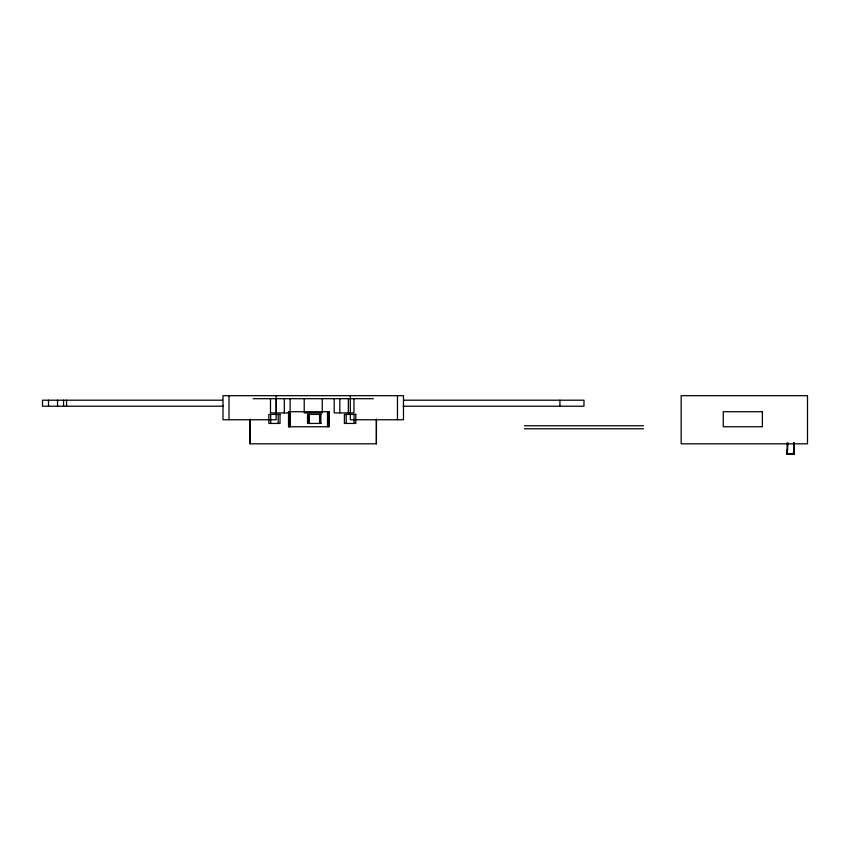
<?xml version="1.0" encoding="UTF-8"?>
<svg xmlns="http://www.w3.org/2000/svg" width="850" height="850" viewBox="0 0 850 850"><rect width="100%" height="100%" fill="white"/><g stroke="black" fill="none" stroke-linecap="round" stroke-linejoin="round"><path stroke-width="1.27" d="M250.07 419.751L250.081 443.817L376.391 443.817L376.412 419.751M788.003 442.935L787.132 454.314L794.357 454.314L793.889 442.691M787.546 449.034L787.132 454.314L794.357 454.314L793.879 442.733M787.472 451.743L787.132 454.314L792.668 454.038L787.132 454.314L787.132 442.808M788.736 453.996L787.132 454.314L792.753 453.996L788.736 453.996L792.423 453.454L794.357 454.314M253.13 398.692L373.352 398.692M222.509 400.201L42.5 400.201L42.5 406.215L223.465 406.215M403.973 400.201L583.982 400.201L583.982 406.215L403.017 406.215M321.056 414.407L307.519 414.407L307.519 423.438L321.056 423.438M524.418 425.765L643.546 425.765M524.418 428.783L643.546 428.783M793.804 454.304L787.132 454.314L792.423 453.454L793.804 454.304L793.539 451.733M559.916 400.201L559.916 406.215M397.471 395.686L397.471 419.751M376.401 419.103L376.401 443.817M353.961 398.692L353.961 412.919L334.209 412.919L334.209 398.692M354.014 414.407L354.014 423.438M350.328 395.686L350.328 419.751L403.484 419.751L403.484 395.686L222.998 395.686L222.998 419.751L276.154 419.751L276.154 395.686M348.351 398.692L348.351 412.919M346.173 414.407L346.173 423.438M339.819 398.692L339.819 412.919M328.844 411.708L328.844 426.753M327.505 411.708L327.505 426.753M322.267 398.692L322.267 412.919L304.215 412.919L304.215 398.692M320.864 414.407L320.864 423.438M319.685 414.407L319.685 423.438M319.568 414.407L319.568 423.438M309.017 414.407L309.017 423.438M308.826 414.407L308.826 423.438M307.647 414.407L307.647 423.438M290.116 398.692L290.116 412.919L270.491 412.919L270.491 398.692M289.935 411.708L289.935 426.753M289.808 411.708L289.808 426.753M288.734 411.708L288.734 426.753M284.314 398.692L284.314 412.919M278.173 414.407L278.173 423.438M276.293 398.692L276.293 412.919M270.693 414.407L270.693 423.438M250.081 419.103L250.081 443.817M229.011 395.686L229.011 419.751M66.566 400.201L66.566 406.215M63.559 400.201L63.559 406.215M57.545 400.201L57.545 406.215M48.514 400.201L48.514 406.215M807.5 395.686L681.158 395.686L681.158 443.817L807.5 443.817L807.5 395.686M328.971 411.708L288.533 411.708L288.533 426.753L328.971 426.753L328.971 411.708M762.376 411.708L723.265 411.708L723.265 426.753L762.376 426.753L762.376 411.708M280.011 414.407L268.844 414.407L268.844 423.438L280.011 423.438L280.011 414.407M355.799 414.407L344.388 414.407L344.388 423.438L355.799 423.438L355.799 414.407"/></g></svg>
